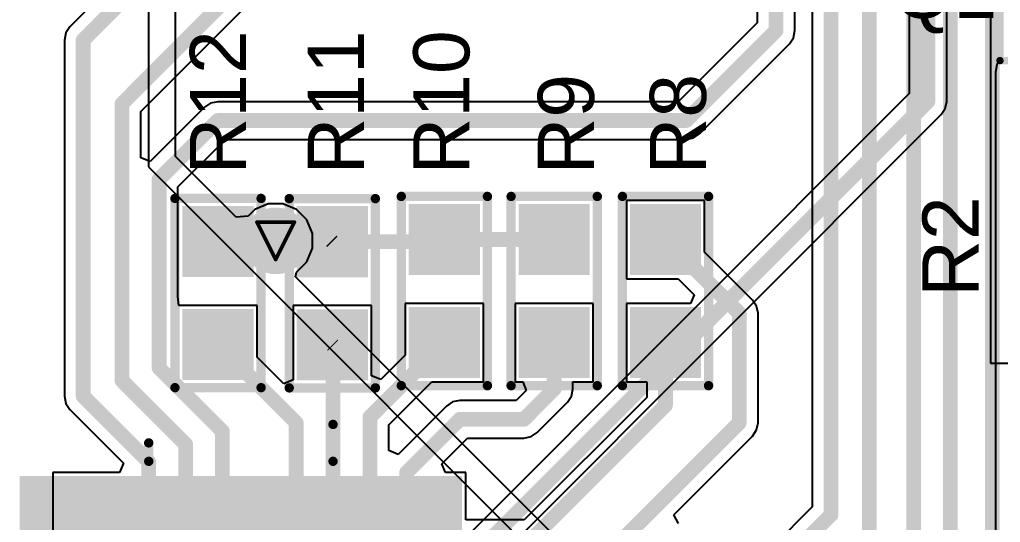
# Model space of a CAD drawing. Header units: inches. Extents: x 0 to 423, y -3 to 110.
# Drawn here: x 39.51 to 52.81, y 18.21 to 25.03 of the extents above; entities that cross this region are included whole.
import ezdxf

# ---------------------------------------------------------------- set-up
doc = ezdxf.new("R2010")
doc.units = ezdxf.units.IN
for name, color, linetype in [('Bottom Layer', 5, 'Continuous'), ('Bottom Solder', 6, 'Continuous'), ('Drill Drawing', 1, 'Continuous'), ('Mechanical 13', 56, 'Continuous'), ('Mechanical 15', 56, 'Continuous'), ('Mechanical 6', 56, 'Continuous'), ('Mid Layer', 16, 'Continuous'), ('Mid Layer 2', 76, 'Continuous'), ('Top Layer', 1, 'Continuous'), ('Top Overlay', 2, 'Continuous'), ('Top Paste', 8, 'Continuous'), ('Top Solder', 216, 'Continuous'), ('Via Holes', 16, 'Continuous')]:
    doc.layers.add(name, color=color, linetype=linetype)
doc.styles.add('Arial', font='', dxfattribs={"height": 0.2})
doc.styles.get('Arial').set_extended_font_data('Arial')

# ---------------------------------------------------------------- blocks, each defined once
blk = doc.blocks.new('SOT23_50')
at = {"layer": 'Top Layer'}
for points in [[(-1.45, 0.569), (-1.45, 1.331), (-0.55, 1.331), (-0.55, 0.569)], [(0.55, -0.381), (0.55, 0.381), (1.45, 0.381), (1.45, -0.381)], [(-1.45, -1.331), (-1.45, -0.569), (-0.55, -0.569), (-0.55, -1.331)]]:
    blk.add_hatch(color=1, dxfattribs=at).paths.add_polyline_path(points)
at = {"layer": 'Top Paste'}
for points in [[(-1.45, 0.569), (-1.45, 1.331), (-0.55, 1.331), (-0.55, 0.569)], [(0.55, -0.381), (0.55, 0.381), (1.45, 0.381), (1.45, -0.381)], [(-1.45, -1.331), (-1.45, -0.569), (-0.55, -0.569), (-0.55, -1.331)]]:
    blk.add_hatch(color=8, dxfattribs=at).paths.add_polyline_path(points)
at = {"layer": 'Top Solder'}
for points in [[(-1.552, 0.467), (-1.552, 1.433), (-0.448, 1.433), (-0.448, 0.467)], [(0.448, -0.483), (0.448, 0.483), (1.552, 0.483), (1.552, -0.483)], [(-1.552, -1.433), (-1.552, -0.467), (-0.448, -0.467), (-0.448, -1.433)]]:
    blk.add_hatch(color=216, dxfattribs=at).paths.add_polyline_path(points)
at = {"layer": 'Mechanical 13'}
for points in [[(-0.7, -1.52, 0.1, 0.1, 0), (-0.7, 1.52, 0.1, 0.1, 0)], [(0.7, 1.52, 0.1, 0.1, 0), (-0.7, 1.52, 0.1, 0.1, 0)], [(0.7, -1.52, 0.1, 0.1, 0), (0.7, 1.52, 0.1, 0.1, 0)], [(0.7, -1.52, 0.1, 0.1, 0), (-0.7, -1.52, 0.1, 0.1, 0)]]:
    blk.add_lwpolyline(points, format="xyseb", dxfattribs=at)
for points in [[(-0.725, 1.52, 0.05, 0.05, 1), (-0.675, 1.52, 0.05, 0.05, 1)], [(-0.725, 1.52, 0.05, 0.05, 1), (-0.675, 1.52, 0.05, 0.05, 1)], [(0.675, 1.52, 0.05, 0.05, 1), (0.725, 1.52, 0.05, 0.05, 1)], [(0.675, 1.52, 0.05, 0.05, 1), (0.725, 1.52, 0.05, 0.05, 1)], [(-0.725, -1.52, 0.05, 0.05, 1), (-0.675, -1.52, 0.05, 0.05, 1)], [(-0.725, -1.52, 0.05, 0.05, 1), (-0.675, -1.52, 0.05, 0.05, 1)], [(0.675, -1.52, 0.05, 0.05, 1), (0.725, -1.52, 0.05, 0.05, 1)], [(0.675, -1.52, 0.05, 0.05, 1), (0.725, -1.52, 0.05, 0.05, 1)]]:
    blk.add_lwpolyline(points, format="xyseb", close=True, dxfattribs=at)
at = {"layer": 'Mechanical 15'}
for points in [[(-1.95, -1.77, 0.1, 0.1, 0), (-1.95, 1.77, 0.1, 0.1, 0)], [(-1.95, 1.77, 0.1, 0.1, 0), (1.95, 1.77, 0.1, 0.1, 0)], [(1.95, -1.77, 0.1, 0.1, 0), (1.95, 1.77, 0.1, 0.1, 0)], [(0, -0.5, 0.1, 0.1, 0), (0, 0.5, 0.1, 0.1, 0)], [(0.5, 0, 0.1, 0.1, 0), (-0.5, 0, 0.1, 0.1, 0)], [(-1.95, -1.77, 0.1, 0.1, 0), (1.95, -1.77, 0.1, 0.1, 0)]]:
    blk.add_lwpolyline(points, format="xyseb", dxfattribs=at)
for points in [[(-1.975, 1.77, 0.05, 0.05, 1), (-1.925, 1.77, 0.05, 0.05, 1)], [(-1.975, 1.77, 0.05, 0.05, 1), (-1.925, 1.77, 0.05, 0.05, 1)], [(1.925, 1.77, 0.05, 0.05, 1), (1.975, 1.77, 0.05, 0.05, 1)], [(1.925, 1.77, 0.05, 0.05, 1), (1.975, 1.77, 0.05, 0.05, 1)], [(-0.025, 0.5, 0.05, 0.05, 1), (0.025, 0.5, 0.05, 0.05, 1)], [(-0.525, 0, 0.05, 0.05, 1), (-0.475, 0, 0.05, 0.05, 1)], [(0.475, 0, 0.05, 0.05, 1), (0.525, 0, 0.05, 0.05, 1)], [(-0.025, -0.5, 0.05, 0.05, 1), (0.025, -0.5, 0.05, 0.05, 1)], [(-1.975, -1.77, 0.05, 0.05, 1), (-1.925, -1.77, 0.05, 0.05, 1)], [(-1.975, -1.77, 0.05, 0.05, 1), (-1.925, -1.77, 0.05, 0.05, 1)], [(1.925, -1.77, 0.05, 0.05, 1), (1.975, -1.77, 0.05, 0.05, 1)], [(1.925, -1.77, 0.05, 0.05, 1), (1.975, -1.77, 0.05, 0.05, 1)]]:
    blk.add_lwpolyline(points, format="xyseb", close=True, dxfattribs=at)
at = {"layer": 'Top Overlay'}
for points in [[(-1.475, 1.8, 0.25, 0.25, 1), (-1.725, 1.8, 0.25, 0.25, 1)], [(-1.787, 1.8, 0.125, 0.125, 1), (-1.662, 1.8, 0.125, 0.125, 1)], [(-1.537, 1.8, 0.125, 0.125, 1), (-1.412, 1.8, 0.125, 0.125, 1)], [(-0.05, 1.5, 0.1, 0.1, 1), (0.05, 1.5, 0.1, 0.1, 1)], [(0.65, 1.5, 0.1, 0.1, 1), (0.75, 1.5, 0.1, 0.1, 1)], [(0.65, 1.5, 0.1, 0.1, 1), (0.75, 1.5, 0.1, 0.1, 1)], [(0.65, 0.8, 0.1, 0.1, 1), (0.75, 0.8, 0.1, 0.1, 1)], [(0.65, -0.8, 0.1, 0.1, 1), (0.75, -0.8, 0.1, 0.1, 1)], [(-0.05, -1.5, 0.1, 0.1, 1), (0.05, -1.5, 0.1, 0.1, 1)], [(0.65, -1.5, 0.1, 0.1, 1), (0.75, -1.5, 0.1, 0.1, 1)], [(0.65, -1.5, 0.1, 0.1, 1), (0.75, -1.5, 0.1, 0.1, 1)]]:
    blk.add_lwpolyline(points, format="xyseb", close=True, dxfattribs=at)
for points in [[(0.7, 1.5, 0.2, 0.2, 0), (0, 1.5, 0.2, 0.2, 0)], [(0.7, 0.8, 0.2, 0.2, 0), (0.7, 1.5, 0.2, 0.2, 0)], [(0.7, -1.5, 0.2, 0.2, 0), (0.7, -0.8, 0.2, 0.2, 0)], [(0, -1.5, 0.2, 0.2, 0), (0.7, -1.5, 0.2, 0.2, 0)]]:
    blk.add_lwpolyline(points, format="xyseb", dxfattribs=at)
blk = doc.blocks.new('0603C_TBD_109')
at = {"layer": 'Top Layer'}
for points in [[(-0.381, 0.381), (0.381, 0.381), (0.381, -0.381), (-0.381, -0.381)], [(1.016, 0.381), (1.778, 0.381), (1.778, -0.381), (1.016, -0.381)]]:
    blk.add_hatch(color=1, dxfattribs=at).paths.add_polyline_path(points)
at = {"layer": 'Top Paste'}
for points in [[(-0.381, 0.381), (0.381, 0.381), (0.381, -0.381), (-0.381, -0.381)], [(1.016, 0.381), (1.778, 0.381), (1.778, -0.381), (1.016, -0.381)]]:
    blk.add_hatch(color=8, dxfattribs=at).paths.add_polyline_path(points)
at = {"layer": 'Top Solder'}
for points in [[(-0.4826, 0.4826), (0.4826, 0.4826), (0.4826, -0.4826), (-0.4826, -0.4826)], [(0.9144, 0.4826), (1.8796, 0.4826), (1.8796, -0.4826), (0.9144, -0.4826)]]:
    blk.add_hatch(color=216, dxfattribs=at).paths.add_polyline_path(points)
at = {"layer": 'Top Overlay'}
for points in [[(-0.5842, 0.5842, 0.127, 0.127, 0), (-0.5842, -0.5842, 0.127, 0.127, 0)], [(-0.5842, 0.5842, 0.127, 0.127, 0), (1.9812, 0.5842, 0.127, 0.127, 0)], [(1.9812, 0.5842, 0.127, 0.127, 0), (1.9812, -0.5842, 0.127, 0.127, 0)], [(-0.5842, -0.5842, 0.127, 0.127, 0), (1.9812, -0.5842, 0.127, 0.127, 0)]]:
    blk.add_lwpolyline(points, format="xyseb", dxfattribs=at)
for points in [[(-0.61595, 0.5842, 0.0635, 0.0635, 1), (-0.55245, 0.5842, 0.0635, 0.0635, 1)], [(-0.61595, 0.5842, 0.0635, 0.0635, 1), (-0.55245, 0.5842, 0.0635, 0.0635, 1)], [(1.94945, 0.5842, 0.0635, 0.0635, 1), (2.01295, 0.5842, 0.0635, 0.0635, 1)], [(1.94945, 0.5842, 0.0635, 0.0635, 1), (2.01295, 0.5842, 0.0635, 0.0635, 1)], [(-0.61595, -0.5842, 0.0635, 0.0635, 1), (-0.55245, -0.5842, 0.0635, 0.0635, 1)], [(-0.61595, -0.5842, 0.0635, 0.0635, 1), (-0.55245, -0.5842, 0.0635, 0.0635, 1)], [(1.94945, -0.5842, 0.0635, 0.0635, 1), (2.01295, -0.5842, 0.0635, 0.0635, 1)], [(1.94945, -0.5842, 0.0635, 0.0635, 1), (2.01295, -0.5842, 0.0635, 0.0635, 1)]]:
    blk.add_lwpolyline(points, format="xyseb", close=True, dxfattribs=at)
blk = doc.blocks.new('0603C_TBD_110')
at = {"layer": 'Top Layer'}
for points in [[(-0.381, 0.381), (0.381, 0.381), (0.381, -0.381), (-0.381, -0.381)], [(1.016, 0.381), (1.778, 0.381), (1.778, -0.381), (1.016, -0.381)]]:
    blk.add_hatch(color=1, dxfattribs=at).paths.add_polyline_path(points)
at = {"layer": 'Top Paste'}
for points in [[(-0.381, 0.381), (0.381, 0.381), (0.381, -0.381), (-0.381, -0.381)], [(1.016, 0.381), (1.778, 0.381), (1.778, -0.381), (1.016, -0.381)]]:
    blk.add_hatch(color=8, dxfattribs=at).paths.add_polyline_path(points)
at = {"layer": 'Top Solder'}
for points in [[(-0.4826, 0.4826), (0.4826, 0.4826), (0.4826, -0.4826), (-0.4826, -0.4826)], [(0.9144, 0.4826), (1.8796, 0.4826), (1.8796, -0.4826), (0.9144, -0.4826)]]:
    blk.add_hatch(color=216, dxfattribs=at).paths.add_polyline_path(points)
at = {"layer": 'Top Overlay'}
for points in [[(-0.5842, 0.5842, 0.127, 0.127, 0), (-0.5842, -0.5842, 0.127, 0.127, 0)], [(-0.5842, 0.5842, 0.127, 0.127, 0), (1.9812, 0.5842, 0.127, 0.127, 0)], [(1.9812, 0.5842, 0.127, 0.127, 0), (1.9812, -0.5842, 0.127, 0.127, 0)], [(-0.5842, -0.5842, 0.127, 0.127, 0), (1.9812, -0.5842, 0.127, 0.127, 0)]]:
    blk.add_lwpolyline(points, format="xyseb", dxfattribs=at)
for points in [[(-0.61595, 0.5842, 0.0635, 0.0635, 1), (-0.55245, 0.5842, 0.0635, 0.0635, 1)], [(-0.61595, 0.5842, 0.0635, 0.0635, 1), (-0.55245, 0.5842, 0.0635, 0.0635, 1)], [(1.94945, 0.5842, 0.0635, 0.0635, 1), (2.01295, 0.5842, 0.0635, 0.0635, 1)], [(1.94945, 0.5842, 0.0635, 0.0635, 1), (2.01295, 0.5842, 0.0635, 0.0635, 1)], [(-0.61595, -0.5842, 0.0635, 0.0635, 1), (-0.55245, -0.5842, 0.0635, 0.0635, 1)], [(-0.61595, -0.5842, 0.0635, 0.0635, 1), (-0.55245, -0.5842, 0.0635, 0.0635, 1)], [(1.94945, -0.5842, 0.0635, 0.0635, 1), (2.01295, -0.5842, 0.0635, 0.0635, 1)], [(1.94945, -0.5842, 0.0635, 0.0635, 1), (2.01295, -0.5842, 0.0635, 0.0635, 1)]]:
    blk.add_lwpolyline(points, format="xyseb", close=True, dxfattribs=at)
blk = doc.blocks.new('0603C_TBD_111')
at = {"layer": 'Top Layer'}
for points in [[(-0.381, 0.381), (0.381, 0.381), (0.381, -0.381), (-0.381, -0.381)], [(1.016, 0.381), (1.778, 0.381), (1.778, -0.381), (1.016, -0.381)]]:
    blk.add_hatch(color=1, dxfattribs=at).paths.add_polyline_path(points)
at = {"layer": 'Top Paste'}
for points in [[(-0.381, 0.381), (0.381, 0.381), (0.381, -0.381), (-0.381, -0.381)], [(1.016, 0.381), (1.778, 0.381), (1.778, -0.381), (1.016, -0.381)]]:
    blk.add_hatch(color=8, dxfattribs=at).paths.add_polyline_path(points)
at = {"layer": 'Top Solder'}
for points in [[(-0.4826, 0.4826), (0.4826, 0.4826), (0.4826, -0.4826), (-0.4826, -0.4826)], [(0.9144, 0.4826), (1.8796, 0.4826), (1.8796, -0.4826), (0.9144, -0.4826)]]:
    blk.add_hatch(color=216, dxfattribs=at).paths.add_polyline_path(points)
at = {"layer": 'Top Overlay'}
for points in [[(-0.5842, 0.5842, 0.127, 0.127, 0), (-0.5842, -0.5842, 0.127, 0.127, 0)], [(-0.5842, 0.5842, 0.127, 0.127, 0), (1.9812, 0.5842, 0.127, 0.127, 0)], [(1.9812, 0.5842, 0.127, 0.127, 0), (1.9812, -0.5842, 0.127, 0.127, 0)], [(-0.5842, -0.5842, 0.127, 0.127, 0), (1.9812, -0.5842, 0.127, 0.127, 0)]]:
    blk.add_lwpolyline(points, format="xyseb", dxfattribs=at)
for points in [[(-0.61595, 0.5842, 0.0635, 0.0635, 1), (-0.55245, 0.5842, 0.0635, 0.0635, 1)], [(-0.61595, 0.5842, 0.0635, 0.0635, 1), (-0.55245, 0.5842, 0.0635, 0.0635, 1)], [(1.94945, 0.5842, 0.0635, 0.0635, 1), (2.01295, 0.5842, 0.0635, 0.0635, 1)], [(1.94945, 0.5842, 0.0635, 0.0635, 1), (2.01295, 0.5842, 0.0635, 0.0635, 1)], [(-0.61595, -0.5842, 0.0635, 0.0635, 1), (-0.55245, -0.5842, 0.0635, 0.0635, 1)], [(-0.61595, -0.5842, 0.0635, 0.0635, 1), (-0.55245, -0.5842, 0.0635, 0.0635, 1)], [(1.94945, -0.5842, 0.0635, 0.0635, 1), (2.01295, -0.5842, 0.0635, 0.0635, 1)], [(1.94945, -0.5842, 0.0635, 0.0635, 1), (2.01295, -0.5842, 0.0635, 0.0635, 1)]]:
    blk.add_lwpolyline(points, format="xyseb", close=True, dxfattribs=at)
blk = doc.blocks.new('0603C_TBD_112')
at = {"layer": 'Top Layer'}
for points in [[(-0.381, 0.381), (0.381, 0.381), (0.381, -0.381), (-0.381, -0.381)], [(1.016, 0.381), (1.778, 0.381), (1.778, -0.381), (1.016, -0.381)]]:
    blk.add_hatch(color=1, dxfattribs=at).paths.add_polyline_path(points)
at = {"layer": 'Top Paste'}
for points in [[(-0.381, 0.381), (0.381, 0.381), (0.381, -0.381), (-0.381, -0.381)], [(1.016, 0.381), (1.778, 0.381), (1.778, -0.381), (1.016, -0.381)]]:
    blk.add_hatch(color=8, dxfattribs=at).paths.add_polyline_path(points)
at = {"layer": 'Top Solder'}
for points in [[(-0.4826, 0.4826), (0.4826, 0.4826), (0.4826, -0.4826), (-0.4826, -0.4826)], [(0.9144, 0.4826), (1.8796, 0.4826), (1.8796, -0.4826), (0.9144, -0.4826)]]:
    blk.add_hatch(color=216, dxfattribs=at).paths.add_polyline_path(points)
at = {"layer": 'Top Overlay'}
for points in [[(-0.5842, 0.5842, 0.127, 0.127, 0), (-0.5842, -0.5842, 0.127, 0.127, 0)], [(-0.5842, 0.5842, 0.127, 0.127, 0), (1.9812, 0.5842, 0.127, 0.127, 0)], [(1.9812, 0.5842, 0.127, 0.127, 0), (1.9812, -0.5842, 0.127, 0.127, 0)], [(-0.5842, -0.5842, 0.127, 0.127, 0), (1.9812, -0.5842, 0.127, 0.127, 0)]]:
    blk.add_lwpolyline(points, format="xyseb", dxfattribs=at)
for points in [[(-0.61595, 0.5842, 0.0635, 0.0635, 1), (-0.55245, 0.5842, 0.0635, 0.0635, 1)], [(-0.61595, 0.5842, 0.0635, 0.0635, 1), (-0.55245, 0.5842, 0.0635, 0.0635, 1)], [(1.94945, 0.5842, 0.0635, 0.0635, 1), (2.01295, 0.5842, 0.0635, 0.0635, 1)], [(1.94945, 0.5842, 0.0635, 0.0635, 1), (2.01295, 0.5842, 0.0635, 0.0635, 1)], [(-0.61595, -0.5842, 0.0635, 0.0635, 1), (-0.55245, -0.5842, 0.0635, 0.0635, 1)], [(-0.61595, -0.5842, 0.0635, 0.0635, 1), (-0.55245, -0.5842, 0.0635, 0.0635, 1)], [(1.94945, -0.5842, 0.0635, 0.0635, 1), (2.01295, -0.5842, 0.0635, 0.0635, 1)], [(1.94945, -0.5842, 0.0635, 0.0635, 1), (2.01295, -0.5842, 0.0635, 0.0635, 1)]]:
    blk.add_lwpolyline(points, format="xyseb", close=True, dxfattribs=at)
blk = doc.blocks.new('0603C_TBD_113')
at = {"layer": 'Top Layer'}
for points in [[(-0.381, 0.381), (0.381, 0.381), (0.381, -0.381), (-0.381, -0.381)], [(1.016, 0.381), (1.778, 0.381), (1.778, -0.381), (1.016, -0.381)]]:
    blk.add_hatch(color=1, dxfattribs=at).paths.add_polyline_path(points)
at = {"layer": 'Top Paste'}
for points in [[(-0.381, 0.381), (0.381, 0.381), (0.381, -0.381), (-0.381, -0.381)], [(1.016, 0.381), (1.778, 0.381), (1.778, -0.381), (1.016, -0.381)]]:
    blk.add_hatch(color=8, dxfattribs=at).paths.add_polyline_path(points)
at = {"layer": 'Top Solder'}
for points in [[(-0.4826, 0.4826), (0.4826, 0.4826), (0.4826, -0.4826), (-0.4826, -0.4826)], [(0.9144, 0.4826), (1.8796, 0.4826), (1.8796, -0.4826), (0.9144, -0.4826)]]:
    blk.add_hatch(color=216, dxfattribs=at).paths.add_polyline_path(points)
at = {"layer": 'Top Overlay'}
for points in [[(-0.5842, 0.5842, 0.127, 0.127, 0), (-0.5842, -0.5842, 0.127, 0.127, 0)], [(-0.5842, 0.5842, 0.127, 0.127, 0), (1.9812, 0.5842, 0.127, 0.127, 0)], [(1.9812, 0.5842, 0.127, 0.127, 0), (1.9812, -0.5842, 0.127, 0.127, 0)], [(-0.5842, -0.5842, 0.127, 0.127, 0), (1.9812, -0.5842, 0.127, 0.127, 0)]]:
    blk.add_lwpolyline(points, format="xyseb", dxfattribs=at)
for points in [[(-0.61595, 0.5842, 0.0635, 0.0635, 1), (-0.55245, 0.5842, 0.0635, 0.0635, 1)], [(-0.61595, 0.5842, 0.0635, 0.0635, 1), (-0.55245, 0.5842, 0.0635, 0.0635, 1)], [(1.94945, 0.5842, 0.0635, 0.0635, 1), (2.01295, 0.5842, 0.0635, 0.0635, 1)], [(1.94945, 0.5842, 0.0635, 0.0635, 1), (2.01295, 0.5842, 0.0635, 0.0635, 1)], [(-0.61595, -0.5842, 0.0635, 0.0635, 1), (-0.55245, -0.5842, 0.0635, 0.0635, 1)], [(-0.61595, -0.5842, 0.0635, 0.0635, 1), (-0.55245, -0.5842, 0.0635, 0.0635, 1)], [(1.94945, -0.5842, 0.0635, 0.0635, 1), (2.01295, -0.5842, 0.0635, 0.0635, 1)], [(1.94945, -0.5842, 0.0635, 0.0635, 1), (2.01295, -0.5842, 0.0635, 0.0635, 1)]]:
    blk.add_lwpolyline(points, format="xyseb", close=True, dxfattribs=at)
blk = doc.blocks.new('W5500_131')
at = {"layer": 'Top Layer'}
for points in [[(-2.600071, 5.200142), (-2.600071, 3.700018), (-2.900045, 3.700018), (-2.900045, 5.200142)], [(-2.099945, 5.200142), (-2.099945, 3.700018), (-2.399919, 3.700018), (-2.399919, 5.200142)], [(-1.600073, 5.200142), (-1.600073, 3.700018), (-1.900047, 3.700018), (-1.900047, 5.200142)], [(-1.099947, 5.200142), (-1.099947, 3.700018), (-1.399921, 3.700018), (-1.399921, 5.200142)], [(-0.600075, 5.200142), (-0.600075, 3.700018), (-0.900049, 3.700018), (-0.900049, 5.200142)], [(-0.099949, 5.200142), (-0.099949, 3.700018), (-0.399923, 3.700018), (-0.399923, 5.200142)], [(0.399923, 5.200142), (0.399923, 3.700018), (0.099949, 3.700018), (0.099949, 5.200142)], [(0.900049, 5.200142), (0.900049, 3.700018), (0.600075, 3.700018), (0.600075, 5.200142)], [(1.399921, 5.200142), (1.399921, 3.700018), (1.099947, 3.700018), (1.099947, 5.200142)], [(1.900047, 5.200142), (1.900047, 3.700018), (1.600073, 3.700018), (1.600073, 5.200142)], [(2.399919, 5.200142), (2.399919, 3.700018), (2.099945, 3.700018), (2.099945, 5.200142)], [(2.900045, 5.200142), (2.900045, 3.700018), (2.600071, 3.700018), (2.600071, 5.200142)]]:
    blk.add_hatch(color=1, dxfattribs=at).paths.add_polyline_path(points)
at = {"layer": 'Top Paste'}
for points in [[(-2.600071, 5.200142), (-2.600071, 3.700018), (-2.900045, 3.700018), (-2.900045, 5.200142)], [(-2.099945, 5.200142), (-2.099945, 3.700018), (-2.399919, 3.700018), (-2.399919, 5.200142)], [(-1.600073, 5.200142), (-1.600073, 3.700018), (-1.900047, 3.700018), (-1.900047, 5.200142)], [(-1.099947, 5.200142), (-1.099947, 3.700018), (-1.399921, 3.700018), (-1.399921, 5.200142)], [(-0.600075, 5.200142), (-0.600075, 3.700018), (-0.900049, 3.700018), (-0.900049, 5.200142)], [(-0.099949, 5.200142), (-0.099949, 3.700018), (-0.399923, 3.700018), (-0.399923, 5.200142)], [(0.399923, 5.200142), (0.399923, 3.700018), (0.099949, 3.700018), (0.099949, 5.200142)], [(0.900049, 5.200142), (0.900049, 3.700018), (0.600075, 3.700018), (0.600075, 5.200142)], [(1.399921, 5.200142), (1.399921, 3.700018), (1.099947, 3.700018), (1.099947, 5.200142)], [(1.900047, 5.200142), (1.900047, 3.700018), (1.600073, 3.700018), (1.600073, 5.200142)], [(2.399919, 5.200142), (2.399919, 3.700018), (2.099945, 3.700018), (2.099945, 5.200142)], [(2.900045, 5.200142), (2.900045, 3.700018), (2.600071, 3.700018), (2.600071, 5.200142)]]:
    blk.add_hatch(color=8, dxfattribs=at).paths.add_polyline_path(points)
at = {"layer": 'Top Solder'}
for points in [[(-2.498471, 5.301742), (-2.498471, 3.598418), (-3.001645, 3.598418), (-3.001645, 5.301742)], [(-1.998345, 5.301742), (-1.998345, 3.598418), (-2.501519, 3.598418), (-2.501519, 5.301742)], [(-1.498473, 5.301742), (-1.498473, 3.598418), (-2.001647, 3.598418), (-2.001647, 5.301742)], [(-0.998347, 5.301742), (-0.998347, 3.598418), (-1.501521, 3.598418), (-1.501521, 5.301742)], [(-0.498475, 5.301742), (-0.498475, 3.598418), (-1.001649, 3.598418), (-1.001649, 5.301742)], [(0.001651, 5.301742), (0.001651, 3.598418), (-0.501523, 3.598418), (-0.501523, 5.301742)], [(0.501523, 5.301742), (0.501523, 3.598418), (-0.001651, 3.598418), (-0.001651, 5.301742)], [(1.001649, 5.301742), (1.001649, 3.598418), (0.498475, 3.598418), (0.498475, 5.301742)], [(1.501521, 5.301742), (1.501521, 3.598418), (0.998347, 3.598418), (0.998347, 5.301742)], [(2.001647, 5.301742), (2.001647, 3.598418), (1.498473, 3.598418), (1.498473, 5.301742)], [(2.501519, 5.301742), (2.501519, 3.598418), (1.998345, 3.598418), (1.998345, 5.301742)], [(3.001645, 5.301742), (3.001645, 3.598418), (2.498471, 3.598418), (2.498471, 5.301742)]]:
    blk.add_hatch(color=216, dxfattribs=at).paths.add_polyline_path(points)
at = {"layer": 'Mechanical 6'}
for points in [[(1.249934, 5.500116, 0.127, 0.127, 0), (1.249934, 5.999988, 0.127, 0.127, 0)], [(-1.249934, 5.500116, 0.127, 0.127, 0), (-1.249934, 5.750052, 0.127, 0.127, 0)]]:
    blk.add_lwpolyline(points, format="xyseb", dxfattribs=at)
for points in [[(1.218184, 5.999988, 0.0635, 0.0635, 1), (1.281684, 5.999988, 0.0635, 0.0635, 1)], [(-1.281684, 5.750052, 0.0635, 0.0635, 1), (-1.218184, 5.750052, 0.0635, 0.0635, 1)], [(-1.281684, 5.500116, 0.0635, 0.0635, 1), (-1.218184, 5.500116, 0.0635, 0.0635, 1)], [(1.218184, 5.500116, 0.0635, 0.0635, 1), (1.281684, 5.500116, 0.0635, 0.0635, 1)]]:
    blk.add_lwpolyline(points, format="xyseb", close=True, dxfattribs=at)

msp = doc.modelspace()

# ---------------------------------------------------------------- hatches: boundary and pattern name
at = {"layer": 'Bottom Layer'}
h = msp.add_hatch(color=5, dxfattribs=at)
edge = h.paths.add_edge_path()
edge.add_arc((42.982, 22.029), 0.35, 0, 360)
at = {"layer": 'Bottom Solder'}
h = msp.add_hatch(color=6, dxfattribs=at)
edge = h.paths.add_edge_path()
edge.add_arc((42.982, 22.029), 0.452, 0, 360)
at = {"layer": 'Mid Layer'}
h = msp.add_hatch(color=16, dxfattribs=at)
edge = h.paths.add_edge_path()
edge.add_arc((42.982, 22.029), 0.35, 0, 360)
at = {"layer": 'Mid Layer 2'}
h = msp.add_hatch(color=76, dxfattribs=at)
edge = h.paths.add_edge_path()
edge.add_arc((42.982, 22.029), 0.35, 0, 360)
at = {"layer": 'Top Layer'}
h = msp.add_hatch(color=1, dxfattribs=at)
edge = h.paths.add_edge_path()
edge.add_arc((42.982, 22.029), 0.35, 0, 360)
at = {"layer": 'Top Solder'}
h = msp.add_hatch(color=216, dxfattribs=at)
edge = h.paths.add_edge_path()
edge.add_arc((42.982, 22.029), 0.452, 0, 360)
at = {"layer": 'Via Holes'}
h = msp.add_hatch(color=7, dxfattribs=at)
edge = h.paths.add_edge_path()
edge.add_arc((42.982, 22.029), 0.25, 0, 360)

# ---------------------------------------------------------------- linework, layer by layer
at = {"layer": 'Bottom Layer'}
for p, q in [((52.085, 23.92), (52.085, 37.455)), ((51.575, 37.349), (51.575, 24.025)), ((52.821, 24.497), (52.765, 24.414)), ((52.765, 24.414), (52.746, 24.317)), ((52.746, 24.317), (52.746, 5.495)), ((51.575, 24.025), (44.245, 16.695)), ((52.01, 23.74), (52.065, 23.822)), ((52.065, 23.822), (52.085, 23.92)), ((46.144, 17.874), (52.01, 23.74))]:
    msp.add_line(p, q, dxfattribs=at)
for points in [[(51.83, 23.92, 0.2, 0.2, 0), (51.83, 37.455, 0.2, 0.2, 0)], [(44.12, 16.21, 0.2, 0.2, 0), (51.83, 23.92, 0.2, 0.2, 0)]]:
    msp.add_lwpolyline(points, format="xyseb", dxfattribs=at)
msp.add_lwpolyline([(51.78, 23.92, 0.1, 0.1, 1), (51.88, 23.92, 0.1, 0.1, 1)], format="xyseb", close=True, dxfattribs=at)
msp.add_lwpolyline([(51.78, 23.92, 0.1, 0.1, 1), (51.88, 23.92, 0.1, 0.1, 1)], format="xyseb", close=True, dxfattribs=at)
at = {"layer": 'Drill Drawing'}
for points in [[(42.728, 22.283, 0.0508, 0.0508, 0), (43.236, 22.283, 0.0508, 0.0508, 0)], [(42.728, 22.283, 0.0508, 0.0508, 0), (42.982, 21.775, 0.0508, 0.0508, 0)], [(42.982, 21.775, 0.0508, 0.0508, 0), (43.236, 22.283, 0.0508, 0.0508, 0)]]:
    msp.add_lwpolyline(points, format="xyseb", dxfattribs=at)
for points in [[(42.715, 22.283, 0.0254, 0.0254, 1), (42.74, 22.283, 0.0254, 0.0254, 1)], [(42.715, 22.283, 0.0254, 0.0254, 1), (42.74, 22.283, 0.0254, 0.0254, 1)], [(43.223, 22.283, 0.0254, 0.0254, 1), (43.248, 22.283, 0.0254, 0.0254, 1)], [(43.223, 22.283, 0.0254, 0.0254, 1), (43.248, 22.283, 0.0254, 0.0254, 1)], [(42.969, 21.775, 0.0254, 0.0254, 1), (42.994, 21.775, 0.0254, 0.0254, 1)], [(42.969, 21.775, 0.0254, 0.0254, 1), (42.994, 21.775, 0.0254, 0.0254, 1)]]:
    msp.add_lwpolyline(points, format="xyseb", close=True, dxfattribs=at)
at = {"layer": 'Mid Layer 2'}
for p, q in [((41.621, 23.174), (41.621, 28.829)), ((41.256, 28.718), (41.256, 23.034)), ((52.68, 25.84), (52.68, 20.371)), ((42.446, 22.349), (41.621, 23.174)), ((41.256, 23.034), (42.621, 21.669)), ((42.882, 22.529), (42.698, 22.453)), ((43.081, 22.529), (42.882, 22.529)), ((43.265, 22.453), (43.081, 22.529)), ((42.61, 22.365), (42.446, 22.349)), ((42.698, 22.453), (42.61, 22.365)), ((43.406, 22.312), (43.265, 22.453)), ((43.482, 22.128), (43.406, 22.312)), ((43.482, 21.93), (43.482, 22.128)), ((43.406, 21.746), (43.482, 21.93)), ((43.265, 21.605), (43.406, 21.746)), ((42.621, 21.669), (42.621, 21.669)), ((42.621, 21.669), (42.621, 21.669)), ((42.621, 21.669), (48.591, 15.699)), ((43.253, 21.543), (43.265, 21.605)), ((51.41, 13.385), (43.253, 21.543)), ((52.68, 20.371), (57.708, 20.371))]:
    msp.add_line(p, q, dxfattribs=at)
at = {"layer": 'Top Layer'}
for p, q in [((50.26, 36.379), (50.26, 18.421)), ((42.49, 27.23), (40.19, 24.93)), ((49.515, 26.494), (49.515, 24.986)), ((50.025, 24.88), (50.025, 26.6)), ((41.152, 23.782), (43.316, 25.945)), ((40.19, 24.93), (40.135, 24.848)), ((49.515, 24.986), (48.444, 23.915)), ((50.005, 24.782), (50.025, 24.88)), ((40.135, 24.848), (40.115, 24.75)), ((40.115, 24.75), (40.115, 19.924)), ((49.95, 24.7), (50.005, 24.782)), ((48.73, 23.48), (49.95, 24.7)), ((42.016, 23.84), (41.279, 23.103)), ((42.099, 23.895), (42.016, 23.84)), ((42.196, 23.915), (42.099, 23.895)), ((48.444, 23.915), (42.196, 23.915)), ((41.152, 23.156), (41.152, 23.782)), ((48.55, 23.405), (48.648, 23.424)), ((48.648, 23.424), (48.73, 23.48)), ((41.656, 22.759), (42.302, 23.405)), ((42.302, 23.405), (48.55, 23.405)), ((41.279, 23.103), (41.152, 23.156)), ((41.656, 21.276), (41.656, 22.759)), ((48.801, 22.578), (47.739, 22.578)), ((47.739, 22.578), (47.739, 21.516)), ((48.801, 21.876), (48.801, 22.578)), ((49.45, 21.227), (48.801, 21.876)), ((47.739, 21.516), (48.441, 21.516)), ((48.441, 21.516), (48.658, 21.298)), ((48.658, 21.298), (48.61, 21.181)), ((41.669, 21.154), (41.656, 21.276)), ((45.801, 21.181), (44.739, 21.181)), ((44.739, 21.181), (44.739, 20.479)), ((45.801, 20.119), (45.801, 21.181)), ((47.291, 21.181), (46.229, 21.181)), ((46.229, 21.181), (46.229, 20.119)), ((47.291, 20.119), (47.291, 21.181)), ((48.61, 21.181), (47.739, 21.181)), ((47.739, 21.181), (47.739, 20.119)), ((49.505, 21.145), (49.45, 21.227)), ((42.731, 21.154), (41.669, 21.154)), ((42.731, 20.452), (42.731, 21.154)), ((44.281, 21.151), (43.219, 21.151)), ((43.219, 21.151), (43.219, 20.144)), ((44.281, 20.201), (44.281, 21.151)), ((49.525, 21.047), (49.505, 21.145)), ((49.525, 19.563), (49.525, 21.047)), ((43.092, 20.091), (42.731, 20.452)), ((44.739, 20.479), (44.408, 20.148)), ((43.219, 20.144), (43.092, 20.091)), ((44.408, 20.148), (44.281, 20.201)), ((44.515, 19.534), (45.099, 20.119)), ((45.099, 20.119), (45.801, 20.119)), ((46.229, 20.119), (46.333, 20.119)), ((46.333, 20.119), (46.381, 20.002)), ((47.015, 20.02), (47.015, 20.119)), ((47.015, 20.119), (47.291, 20.119)), ((47.739, 20.119), (48.015, 20.119)), ((48.015, 20.119), (48.015, 19.906)), ((46.381, 20.002), (46.244, 19.865)), ((46.995, 19.922), (47.015, 20.02)), ((40.115, 19.924), (40.135, 19.826)), ((40.135, 19.826), (40.19, 19.743)), ((45.382, 19.845), (45.3, 19.79)), ((45.48, 19.865), (45.382, 19.845)), ((46.244, 19.865), (45.48, 19.865)), ((48.015, 19.906), (46.355, 18.245)), ((46.53, 19.43), (46.94, 19.84)), ((46.94, 19.84), (46.995, 19.922)), ((40.19, 19.743), (40.916, 19.017)), ((45.3, 19.79), (44.642, 19.132)), ((49.505, 19.465), (49.525, 19.563)), ((44.515, 19.185), (44.515, 19.534)), ((46.448, 19.375), (46.53, 19.43)), ((49.45, 19.383), (49.505, 19.465)), ((45.238, 19.007), (45.586, 19.355)), ((45.586, 19.355), (46.35, 19.355)), ((46.35, 19.355), (46.448, 19.375)), ((48.384, 18.316), (49.45, 19.383)), ((44.642, 19.132), (44.515, 19.185)), ((40.916, 19.017), (40.863, 18.89)), ((45.287, 18.89), (45.238, 19.007)), ((40.863, 18.89), (39.96, 18.89)), ((39.96, 18.89), (39.96, 17.09)), ((45.56, 18.89), (45.287, 18.89)), ((45.56, 18.245), (45.56, 18.89)), ((50.26, 18.421), (48.932, 17.092)), ((46.355, 18.245), (45.56, 18.245)), ((48.446, 18.199), (48.384, 18.316))]:
    msp.add_line(p, q, dxfattribs=at)
for points in [[(52.705, 17.245, 0.2, 0.2, 0), (52.705, 42.22, 0.2, 0.2, 0)], [(52.135, 17.425, 0.2, 0.2, 0), (52.135, 42.134, 0.2, 0.2, 0)], [(51.635, 17.715, 0.2, 0.2, 0), (51.635, 36.801, 0.2, 0.2, 0)], [(51.035, 18.005, 0.2, 0.2, 0), (51.035, 36.665, 0.2, 0.2, 0)], [(50.515, 18.315, 0.2, 0.2, 0), (50.515, 36.485, 0.2, 0.2, 0)], [(40.37, 24.75, 0.2, 0.2, 0), (42.67, 27.05, 0.2, 0.2, 0)], [(49.77, 24.88, 0.2, 0.2, 0), (49.77, 26.6, 0.2, 0.2, 0)], [(40.897, 23.887, 0.2, 0.2, 0), (43.21, 26.2, 0.2, 0.2, 0)], [(48.55, 23.66, 0.2, 0.2, 0), (49.77, 24.88, 0.2, 0.2, 0)], [(40.37, 19.924, 0.2, 0.2, 0), (40.37, 24.75, 0.2, 0.2, 0)], [(40.897, 20.135, 0.2, 0.2, 0), (40.897, 23.887, 0.2, 0.2, 0)], [(41.401, 22.865, 0.2, 0.2, 0), (42.196, 23.66, 0.2, 0.2, 0)], [(42.196, 23.66, 0.2, 0.2, 0), (48.55, 23.66, 0.2, 0.2, 0)], [(41.401, 20.306, 0.2, 0.2, 0), (41.401, 22.865, 0.2, 0.2, 0)], [(48.27, 22.047, 0.2, 0.2, 0), (48.27, 22.18, 0.2, 0.2, 0)], [(42.2, 22.02, 0.2, 0.2, 0), (42.994, 22.02, 0.2, 0.2, 0)], [(42.982, 22.029, 0.2, 0.2, 0), (43.738, 22.029, 0.2, 0.2, 0)], [(43.738, 22.029, 0.2, 0.2, 0), (43.75, 22.017, 0.2, 0.2, 0)], [(43.75, 22.017, 0.2, 0.2, 0), (45.24, 22.017, 0.2, 0.2, 0)], [(45.24, 22.017, 0.2, 0.2, 0), (45.27, 22.047, 0.2, 0.2, 0)], [(45.27, 22.047, 0.2, 0.2, 0), (46.76, 22.047, 0.2, 0.2, 0)], [(48.27, 22.047, 0.2, 0.2, 0), (49.27, 21.047, 0.2, 0.2, 0)], [(49.27, 19.563, 0.2, 0.2, 0), (49.27, 21.047, 0.2, 0.2, 0)], [(42.2, 20.623, 0.2, 0.2, 0), (43.26, 19.563, 0.2, 0.2, 0)], [(43.75, 20.62, 0.2, 0.2, 0), (43.76, 20.61, 0.2, 0.2, 0)], [(43.76, 17.99, 0.2, 0.2, 0), (43.76, 20.61, 0.2, 0.2, 0)], [(44.26, 19.64, 0.2, 0.2, 0), (45.27, 20.65, 0.2, 0.2, 0)], [(46.76, 20.02, 0.2, 0.2, 0), (46.76, 20.65, 0.2, 0.2, 0)], [(48.27, 19.8, 0.2, 0.2, 0), (48.27, 20.65, 0.2, 0.2, 0)], [(41.401, 20.306, 0.2, 0.2, 0), (42.26, 19.447, 0.2, 0.2, 0)], [(40.897, 20.135, 0.2, 0.2, 0), (41.76, 19.272, 0.2, 0.2, 0)], [(46.35, 19.61, 0.2, 0.2, 0), (46.76, 20.02, 0.2, 0.2, 0)], [(40.37, 19.924, 0.2, 0.2, 0), (41.26, 19.033, 0.2, 0.2, 0)], [(46.46, 17.99, 0.2, 0.2, 0), (48.27, 19.8, 0.2, 0.2, 0)], [(44.26, 17.99, 0.2, 0.2, 0), (44.26, 19.64, 0.2, 0.2, 0)], [(44.76, 18.89, 0.2, 0.2, 0), (45.48, 19.61, 0.2, 0.2, 0)], [(45.48, 19.61, 0.2, 0.2, 0), (46.35, 19.61, 0.2, 0.2, 0)], [(43.26, 17.99, 0.2, 0.2, 0), (43.26, 19.563, 0.2, 0.2, 0)], [(46.89, 17.183, 0.2, 0.2, 0), (49.27, 19.563, 0.2, 0.2, 0)], [(42.26, 17.99, 0.2, 0.2, 0), (42.26, 19.447, 0.2, 0.2, 0)], [(41.76, 17.99, 0.2, 0.2, 0), (41.76, 19.272, 0.2, 0.2, 0)], [(41.26, 17.99, 0.2, 0.2, 0), (41.26, 19.033, 0.2, 0.2, 0)], [(44.76, 17.99, 0.2, 0.2, 0), (44.76, 18.89, 0.2, 0.2, 0)], [(47.99, 15.79, 0.2, 0.2, 0), (50.515, 18.315, 0.2, 0.2, 0)]]:
    msp.add_lwpolyline(points, format="xyseb", dxfattribs=at)
for points in [[(49.72, 24.88, 0.1, 0.1, 1), (49.82, 24.88, 0.1, 0.1, 1)], [(49.72, 24.88, 0.1, 0.1, 1), (49.82, 24.88, 0.1, 0.1, 1)], [(40.32, 24.75, 0.1, 0.1, 1), (40.42, 24.75, 0.1, 0.1, 1)], [(40.32, 24.75, 0.1, 0.1, 1), (40.42, 24.75, 0.1, 0.1, 1)], [(40.847, 23.887, 0.1, 0.1, 1), (40.947, 23.887, 0.1, 0.1, 1)], [(40.847, 23.887, 0.1, 0.1, 1), (40.947, 23.887, 0.1, 0.1, 1)], [(42.146, 23.66, 0.1, 0.1, 1), (42.246, 23.66, 0.1, 0.1, 1)], [(42.146, 23.66, 0.1, 0.1, 1), (42.246, 23.66, 0.1, 0.1, 1)], [(48.5, 23.66, 0.1, 0.1, 1), (48.6, 23.66, 0.1, 0.1, 1)], [(48.5, 23.66, 0.1, 0.1, 1), (48.6, 23.66, 0.1, 0.1, 1)], [(41.351, 22.865, 0.1, 0.1, 1), (41.451, 22.865, 0.1, 0.1, 1)], [(41.351, 22.865, 0.1, 0.1, 1), (41.451, 22.865, 0.1, 0.1, 1)], [(48.22, 22.18, 0.1, 0.1, 1), (48.32, 22.18, 0.1, 0.1, 1)], [(42.15, 22.02, 0.1, 0.1, 1), (42.25, 22.02, 0.1, 0.1, 1)], [(42.932, 22.029, 0.1, 0.1, 1), (43.032, 22.029, 0.1, 0.1, 1)], [(42.944, 22.02, 0.1, 0.1, 1), (43.044, 22.02, 0.1, 0.1, 1)], [(43.688, 22.029, 0.1, 0.1, 1), (43.788, 22.029, 0.1, 0.1, 1)], [(43.688, 22.029, 0.1, 0.1, 1), (43.788, 22.029, 0.1, 0.1, 1)], [(43.7, 22.017, 0.1, 0.1, 1), (43.8, 22.017, 0.1, 0.1, 1)], [(43.7, 22.017, 0.1, 0.1, 1), (43.8, 22.017, 0.1, 0.1, 1)], [(45.19, 22.017, 0.1, 0.1, 1), (45.29, 22.017, 0.1, 0.1, 1)], [(45.19, 22.017, 0.1, 0.1, 1), (45.29, 22.017, 0.1, 0.1, 1)], [(45.22, 22.047, 0.1, 0.1, 1), (45.32, 22.047, 0.1, 0.1, 1)], [(45.22, 22.047, 0.1, 0.1, 1), (45.32, 22.047, 0.1, 0.1, 1)], [(46.71, 22.047, 0.1, 0.1, 1), (46.81, 22.047, 0.1, 0.1, 1)], [(48.22, 22.047, 0.1, 0.1, 1), (48.32, 22.047, 0.1, 0.1, 1)], [(48.22, 22.047, 0.1, 0.1, 1), (48.32, 22.047, 0.1, 0.1, 1)], [(49.22, 21.047, 0.1, 0.1, 1), (49.32, 21.047, 0.1, 0.1, 1)], [(49.22, 21.047, 0.1, 0.1, 1), (49.32, 21.047, 0.1, 0.1, 1)], [(42.15, 20.623, 0.1, 0.1, 1), (42.25, 20.623, 0.1, 0.1, 1)], [(43.7, 20.62, 0.1, 0.1, 1), (43.8, 20.62, 0.1, 0.1, 1)], [(43.71, 20.61, 0.1, 0.1, 1), (43.81, 20.61, 0.1, 0.1, 1)], [(43.71, 20.61, 0.1, 0.1, 1), (43.81, 20.61, 0.1, 0.1, 1)], [(45.22, 20.65, 0.1, 0.1, 1), (45.32, 20.65, 0.1, 0.1, 1)], [(46.71, 20.65, 0.1, 0.1, 1), (46.81, 20.65, 0.1, 0.1, 1)], [(48.22, 20.65, 0.1, 0.1, 1), (48.32, 20.65, 0.1, 0.1, 1)], [(41.351, 20.306, 0.1, 0.1, 1), (41.451, 20.306, 0.1, 0.1, 1)], [(41.351, 20.306, 0.1, 0.1, 1), (41.451, 20.306, 0.1, 0.1, 1)], [(40.847, 20.135, 0.1, 0.1, 1), (40.947, 20.135, 0.1, 0.1, 1)], [(40.847, 20.135, 0.1, 0.1, 1), (40.947, 20.135, 0.1, 0.1, 1)], [(46.71, 20.02, 0.1, 0.1, 1), (46.81, 20.02, 0.1, 0.1, 1)], [(46.71, 20.02, 0.1, 0.1, 1), (46.81, 20.02, 0.1, 0.1, 1)], [(40.32, 19.924, 0.1, 0.1, 1), (40.42, 19.924, 0.1, 0.1, 1)], [(40.32, 19.924, 0.1, 0.1, 1), (40.42, 19.924, 0.1, 0.1, 1)], [(48.22, 19.8, 0.1, 0.1, 1), (48.32, 19.8, 0.1, 0.1, 1)], [(48.22, 19.8, 0.1, 0.1, 1), (48.32, 19.8, 0.1, 0.1, 1)], [(44.21, 19.64, 0.1, 0.1, 1), (44.31, 19.64, 0.1, 0.1, 1)], [(44.21, 19.64, 0.1, 0.1, 1), (44.31, 19.64, 0.1, 0.1, 1)], [(45.43, 19.61, 0.1, 0.1, 1), (45.53, 19.61, 0.1, 0.1, 1)], [(45.43, 19.61, 0.1, 0.1, 1), (45.53, 19.61, 0.1, 0.1, 1)], [(46.3, 19.61, 0.1, 0.1, 1), (46.4, 19.61, 0.1, 0.1, 1)], [(46.3, 19.61, 0.1, 0.1, 1), (46.4, 19.61, 0.1, 0.1, 1)], [(43.21, 19.563, 0.1, 0.1, 1), (43.31, 19.563, 0.1, 0.1, 1)], [(43.21, 19.563, 0.1, 0.1, 1), (43.31, 19.563, 0.1, 0.1, 1)], [(49.22, 19.563, 0.1, 0.1, 1), (49.32, 19.563, 0.1, 0.1, 1)], [(49.22, 19.563, 0.1, 0.1, 1), (49.32, 19.563, 0.1, 0.1, 1)], [(42.21, 19.447, 0.1, 0.1, 1), (42.31, 19.447, 0.1, 0.1, 1)], [(42.21, 19.447, 0.1, 0.1, 1), (42.31, 19.447, 0.1, 0.1, 1)], [(41.71, 19.272, 0.1, 0.1, 1), (41.81, 19.272, 0.1, 0.1, 1)], [(41.71, 19.272, 0.1, 0.1, 1), (41.81, 19.272, 0.1, 0.1, 1)], [(41.21, 19.033, 0.1, 0.1, 1), (41.31, 19.033, 0.1, 0.1, 1)], [(41.21, 19.033, 0.1, 0.1, 1), (41.31, 19.033, 0.1, 0.1, 1)], [(44.71, 18.89, 0.1, 0.1, 1), (44.81, 18.89, 0.1, 0.1, 1)], [(44.71, 18.89, 0.1, 0.1, 1), (44.81, 18.89, 0.1, 0.1, 1)], [(50.465, 18.315, 0.1, 0.1, 1), (50.565, 18.315, 0.1, 0.1, 1)], [(50.465, 18.315, 0.1, 0.1, 1), (50.565, 18.315, 0.1, 0.1, 1)]]:
    msp.add_lwpolyline(points, format="xyseb", close=True, dxfattribs=at)

# ---------------------------------------------------------------- block references
for name, p, rotation in [('SOT23_50', (54.577, 26.423), 270), ('0603C_TBD_113', (42.2, 20.623), 90), ('0603C_TBD_112', (43.75, 20.62), 90), ('0603C_TBD_111', (45.27, 20.65), 90), ('0603C_TBD_110', (46.76, 20.65), 90), ('0603C_TBD_109', (48.27, 20.65), 90)]:
    msp.add_blockref(name, p, dxfattribs=dict(rotation=rotation))
msp.add_blockref('W5500_131', (42.51, 13.54))

# ---------------------------------------------------------------- texts
at = {"layer": 'Top Overlay', "style": 'Arial'}
msp.add_text('Q1', height=0.762, dxfattribs=at).set_placement((51.349, 25.049))
for s, p in [('R12', (42.58, 22.93)), ('R11', (44.18, 22.93)), ('R10', (45.61, 22.93)), ('R9', (47.3, 22.93)), ('R8', (48.82, 22.93)), ('R2', (52.516, 21.271))]:
    msp.add_text(s, height=0.762, rotation=90, dxfattribs=at).set_placement(p)

doc.saveas('drawing.dxf')
